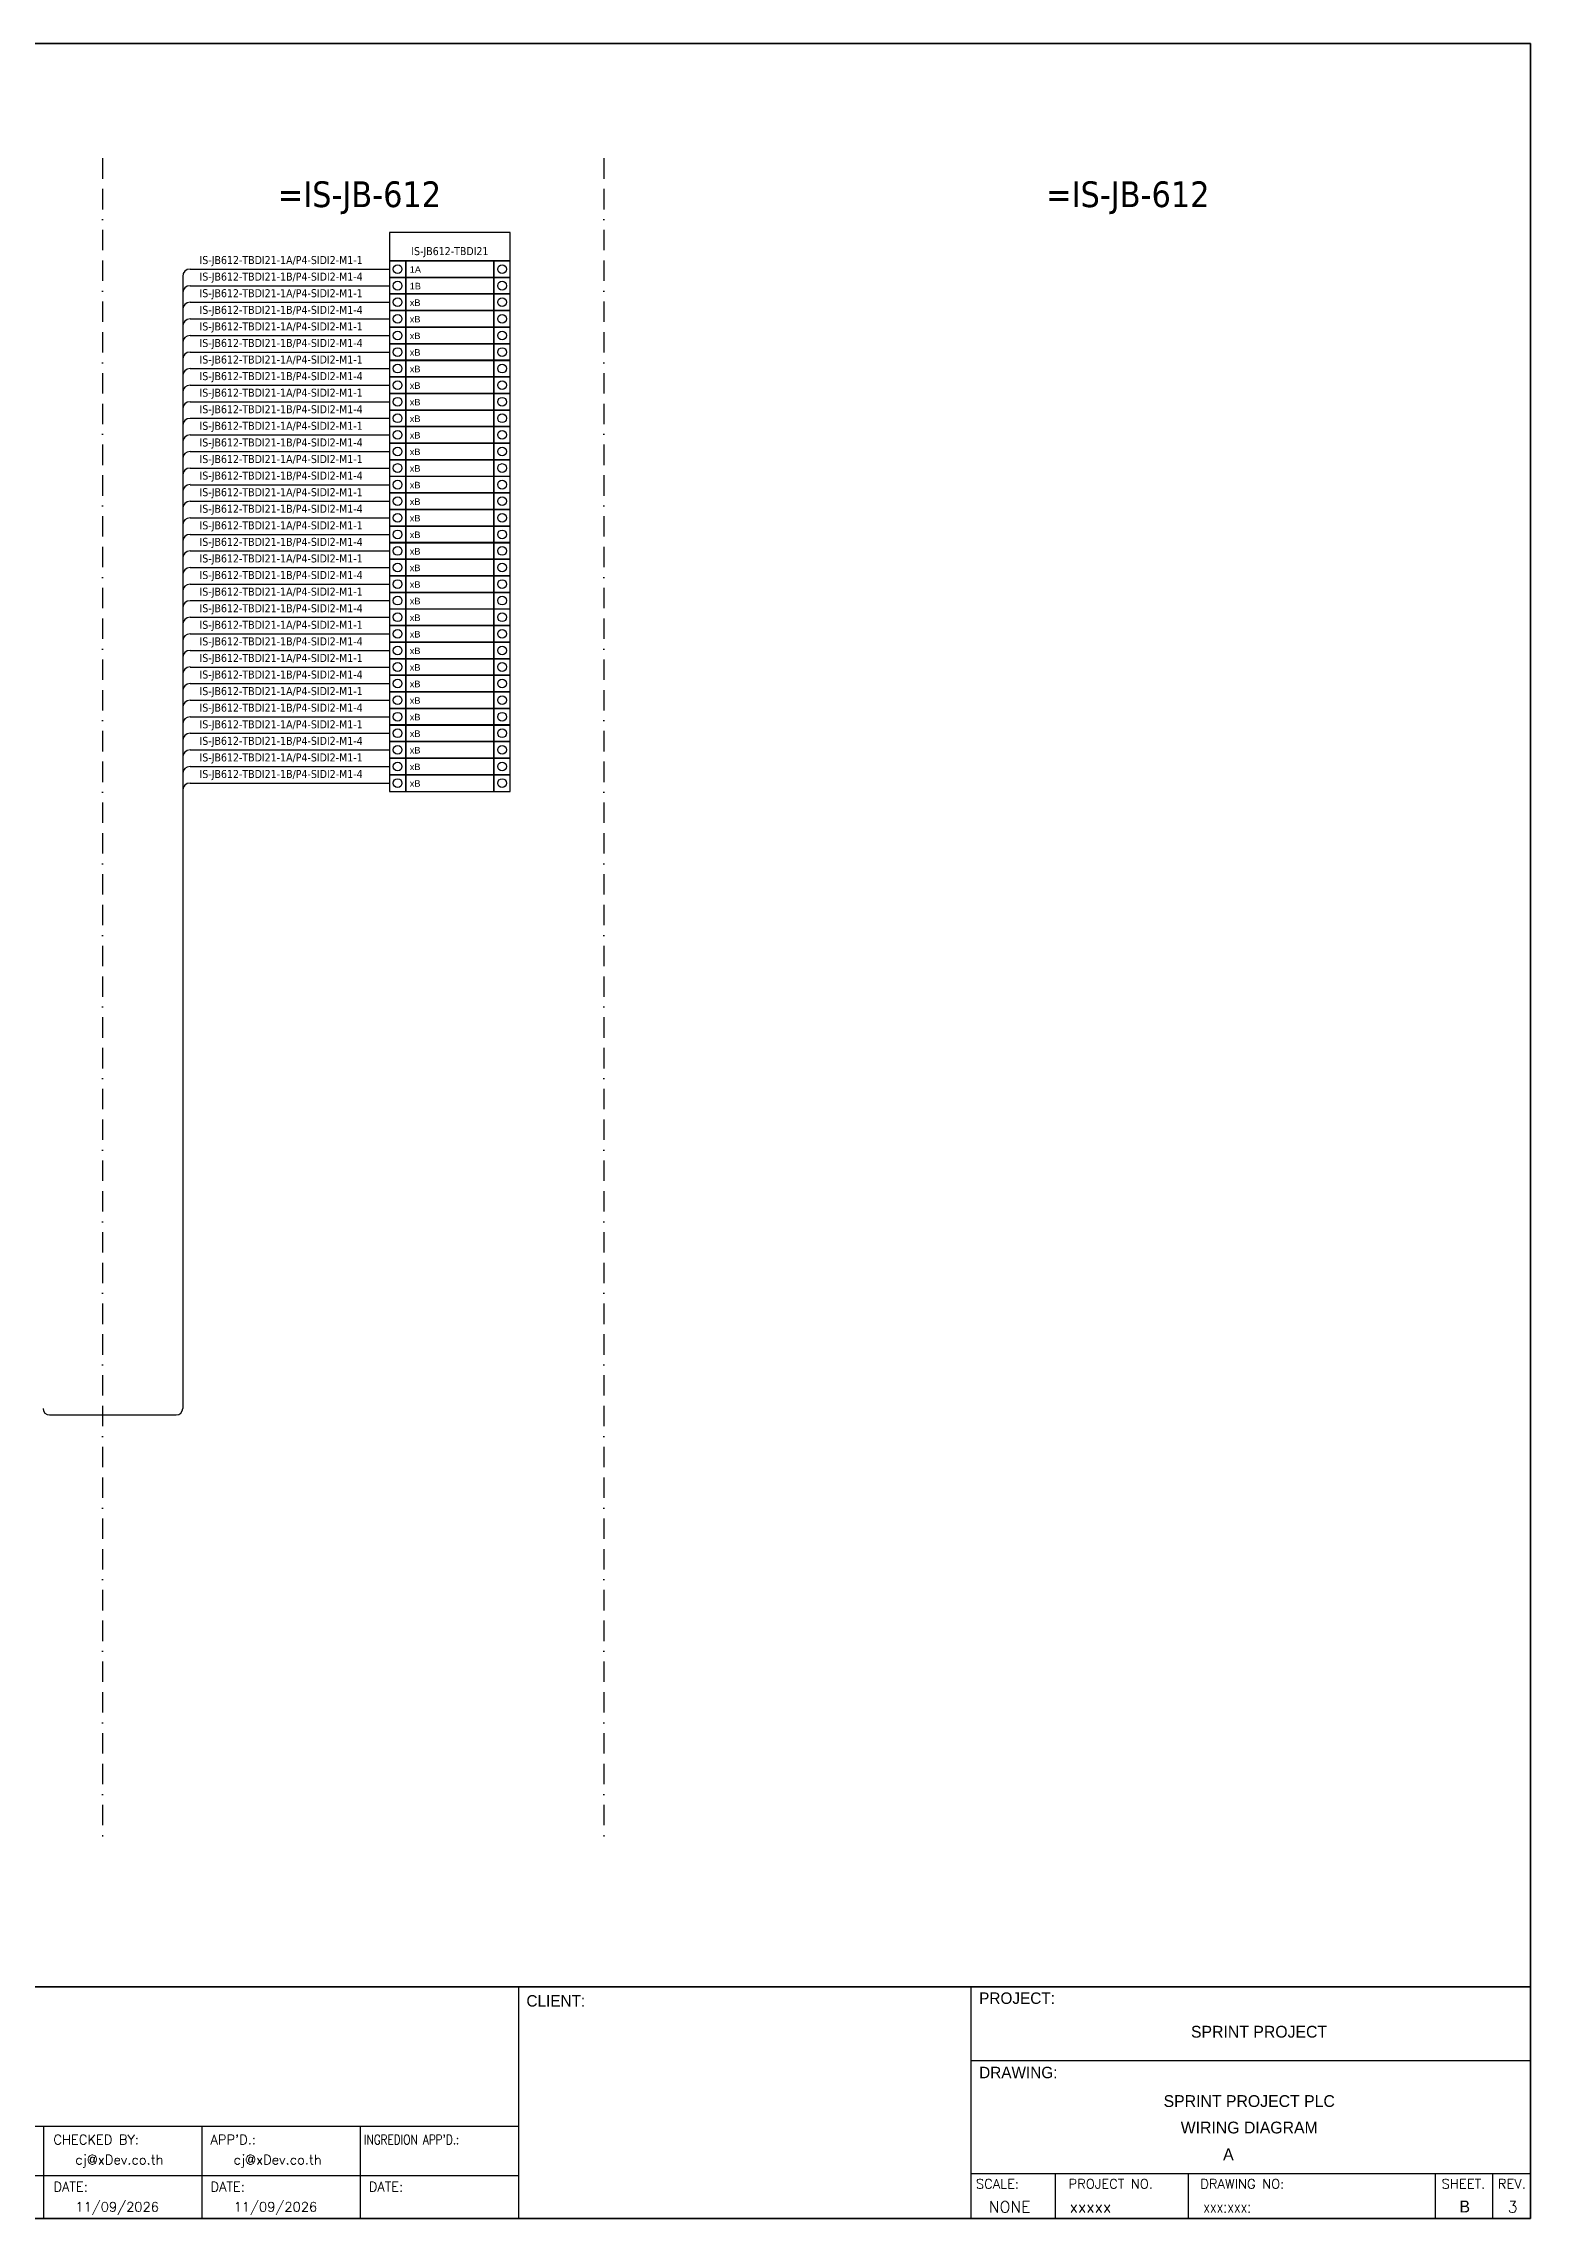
# Model space of a CAD drawing. Header units: millimetres. Extents: x 0 to 66793, y 0 to 2820.
# Drawn here: x 18818 to 20667, y 0 to 2704 of the extents above; entities that cross this region are included whole.
import ezdxf
from ezdxf.enums import TextEntityAlignment as Align

# ---------------------------------------------------------------- set-up
doc = ezdxf.new("R2010")
doc.units = ezdxf.units.MM
doc.linetypes.add('BORDERX2', pattern=[88.9, 25.4, -12.7, 25.4, -12.7, 0, -12.7])
for name, color, linetype in [('GT_1', 9, 'Continuous'), ('HELPPOINT', 7, 'Continuous'), ('MEMBER', 7, 'Continuous'), ('x01001-FrameArea', 2, 'BORDERX2')]:
    doc.layers.add(name, color=color, linetype=linetype)
doc.layers.add('IE-WIRE', color=7, linetype='Continuous', lineweight=25)
doc.styles.add('HTX11', font='O8111901')
doc.styles.add('ROMANS', font='romans.shx', dxfattribs={"width": 0.85, "height": 25})
doc.styles.get("Standard").update_dxf_attribs({"font": 'arial.ttf'})
doc.styles.add('Tahoma', font='')
doc.styles.get('Tahoma').set_extended_font_data('Tahoma')

# ---------------------------------------------------------------- blocks, each defined once
blk = doc.blocks.new('xTermSingleLayer2')
at = {"color": 7, "ltscale": 25.4}
for points in [[(0, -537), (537, -537), (537, 0), (0, 0)], [(537, -537), (3378, -537), (3378, 0), (537, 0)], [(3378, -537), (3915, -537), (3915, 0), (3378, 0)]]:
    blk.add_lwpolyline(points, close=True, dxfattribs=at)
for centre in [(268, -268), (3647, -268)]:
    blk.add_circle(centre, 141, dxfattribs=at)
blk.add_attdef('TERMINAL_B', (661, -387), '', height=212)

msp = doc.modelspace()

# ---------------------------------------------------------------- linework, layer by layer
at = {"color": 4}
for p, q in [((20075.5, 56.1), (20075.5, 0)), ((20240.8, 56.1), (20240.8, 0))]:
    msp.add_line(p, q, dxfattribs=at)
at = {"color": 4, "ltscale": 0.5}
for p, q in [((20547.9, 56.1), (20547.9, 0)), ((20547.9, 56.1), (20547.9, 0)), ((20619.1, 56.1), (20619.1, 0)), ((20619.1, 56.1), (20619.1, 0))]:
    msp.add_line(p, q, dxfattribs=at)
at = {"color": 4, "ltscale": 25.4}
msp.add_lwpolyline([(19248.1, 2434), (19398.4, 2434), (19398.4, 2469.2), (19248.1, 2469.2)], close=True, dxfattribs=at)
at = {"layer": 'GT_1', "color": 4}
for p, q in [((19409, 0), (19409, 288.2)), ((19971.3, 0), (19971.3, 288.2)), ((19971.3, 0), (19971.3, 288.2)), ((19971.3, 0), (19971.3, 288.2)), ((19409, 114.3), (18622, 114.3)), ((18818.8, 0), (18818.8, 114.3)), ((19015.5, 0), (19015.5, 114.3)), ((19212.3, 0), (19212.3, 114.3)), ((19971.3, 56.1), (20666.5, 56.1)), ((19409, 52.9), (18622, 52.9))]:
    msp.add_line(p, q, dxfattribs=at)
at = {"layer": 'HELPPOINT', "color": 4, "lineweight": 35}
for p, q in [((16773.2, 2704.2), (20666.5, 2704.2)), ((16773.2, 2704.2), (20666.5, 2704.2)), ((20666.5, 2704.2), (20666.5, 0)), ((20666.5, 2704.2), (20666.5, 0)), ((20666.5, 0), (16773.2, 0)), ((20666.5, 0), (16773.2, 0))]:
    msp.add_line(p, q, dxfattribs=at)
at = {"layer": 'HELPPOINT', "color": 4}
for p, q in [((19971.3, 196.6), (20666.5, 196.6)), ((19971.3, 196.6), (20666.5, 196.6)), ((19971.3, 56.1), (20666.5, 56.1))]:
    msp.add_line(p, q, dxfattribs=at)
at = {"layer": 'IE-WIRE', "color": 4, "ltscale": 25.4}
for p, q in [((18991.2, 2414.6), (18991.2, 1007.1)), ((19000.4, 2423.7), (19248.1, 2423.7)), ((19000.4, 2423.7), (19248.1, 2423.7)), ((19000.4, 2403.1), (19248.1, 2403.1)), ((19000.4, 2403.1), (19248.1, 2403.1)), ((19000.4, 2382.5), (19248.1, 2382.5)), ((19000.4, 2382.5), (19248.1, 2382.5)), ((19000.4, 2361.9), (19248.1, 2361.9)), ((19000.4, 2361.9), (19248.1, 2361.9)), ((19000.4, 2341.2), (19248.1, 2341.2)), ((19000.4, 2341.2), (19248.1, 2341.2)), ((19000.4, 2320.6), (19248.1, 2320.6)), ((19000.4, 2320.6), (19248.1, 2320.6)), ((19000.4, 2300), (19248.1, 2300)), ((19000.4, 2300), (19248.1, 2300)), ((19000.4, 2279.4), (19248.1, 2279.4)), ((19000.4, 2279.4), (19248.1, 2279.4)), ((19000.4, 2258.8), (19248.1, 2258.8)), ((19000.4, 2258.8), (19248.1, 2258.8)), ((19000.4, 2238.2), (19248.1, 2238.2)), ((19000.4, 2238.2), (19248.1, 2238.2)), ((19000.4, 2217.6), (19248.1, 2217.6)), ((19000.4, 2217.6), (19248.1, 2217.6)), ((19000.4, 2197), (19248.1, 2197)), ((19000.4, 2197), (19248.1, 2197)), ((19000.4, 2176.3), (19248.1, 2176.3)), ((19000.4, 2176.3), (19248.1, 2176.3)), ((19000.4, 2155.7), (19248.1, 2155.7)), ((19000.4, 2155.7), (19248.1, 2155.7)), ((19000.4, 2135.1), (19248.1, 2135.1)), ((19000.4, 2135.1), (19248.1, 2135.1)), ((19000.4, 2114.5), (19248.1, 2114.5)), ((19000.4, 2114.5), (19248.1, 2114.5)), ((19000.4, 2093.9), (19248.1, 2093.9)), ((19000.4, 2093.9), (19248.1, 2093.9)), ((19000.4, 2073.3), (19248.1, 2073.3)), ((19000.4, 2073.3), (19248.1, 2073.3)), ((19000.4, 2052.7), (19248.1, 2052.7)), ((19000.4, 2052.7), (19248.1, 2052.7)), ((19000.4, 2032.1), (19248.1, 2032.1)), ((19000.4, 2032.1), (19248.1, 2032.1)), ((19000.4, 2011.5), (19248.1, 2011.5)), ((19000.4, 2011.5), (19248.1, 2011.5)), ((19000.4, 1990.8), (19248.1, 1990.8)), ((19000.4, 1990.8), (19248.1, 1990.8)), ((19000.4, 1970.2), (19248.1, 1970.2)), ((19000.4, 1970.2), (19248.1, 1970.2)), ((19000.4, 1949.6), (19248.1, 1949.6)), ((19000.4, 1949.6), (19248.1, 1949.6)), ((19000.4, 1929), (19248.1, 1929)), ((19000.4, 1929), (19248.1, 1929)), ((19000.4, 1908.4), (19248.1, 1908.4)), ((19000.4, 1908.4), (19248.1, 1908.4)), ((19000.4, 1887.8), (19248.1, 1887.8)), ((19000.4, 1887.8), (19248.1, 1887.8)), ((19000.4, 1867.2), (19248.1, 1867.2)), ((19000.4, 1867.2), (19248.1, 1867.2)), ((19000.4, 1846.6), (19248.1, 1846.6)), ((19000.4, 1846.6), (19248.1, 1846.6)), ((19000.4, 1825.9), (19248.1, 1825.9)), ((19000.4, 1825.9), (19248.1, 1825.9)), ((19000.4, 1805.3), (19248.1, 1805.3)), ((19000.4, 1805.3), (19248.1, 1805.3)), ((19000.4, 1784.7), (19248.1, 1784.7)), ((19000.4, 1784.7), (19248.1, 1784.7))]:
    msp.add_line(p, q, dxfattribs=at)
at = {"layer": 'IE-WIRE', "color": 4}
msp.add_line((18825.7, 999.1), (18983.2, 999.1), dxfattribs=at)
at = {"layer": 'IE-WIRE', "color": 4, "ltscale": 25.4}
for centre in [(19000.4, 2414.6), (19000.4, 2393.9), (19000.4, 2373.3), (19000.4, 2352.7), (19000.4, 2332.1), (19000.4, 2311.5), (19000.4, 2290.9), (19000.4, 2270.3), (19000.4, 2249.7), (19000.4, 2229), (19000.4, 2208.4), (19000.4, 2187.8), (19000.4, 2167.2), (19000.4, 2146.6), (19000.4, 2126), (19000.4, 2105.4), (19000.4, 2084.8), (19000.4, 2064.2), (19000.4, 2043.5), (19000.4, 2022.9), (19000.4, 2002.3), (19000.4, 1981.7), (19000.4, 1961.1), (19000.4, 1940.5), (19000.4, 1919.9), (19000.4, 1899.3), (19000.4, 1878.6), (19000.4, 1858), (19000.4, 1837.4), (19000.4, 1816.8), (19000.4, 1796.2), (19000.4, 1775.6)]:
    msp.add_arc(centre, 9.14, 90, 180, dxfattribs=at)
at = {"layer": 'IE-WIRE', "color": 4}
for centre, start, end in [((18825.7, 1007.1), 180, 270), ((18983.2, 1007.1), 270, 0)]:
    msp.add_arc(centre, 8, start, end, dxfattribs=at)
at = {"layer": 'MEMBER', "color": 4, "lineweight": 35}
msp.add_line((16773.2, 288.2), (20666.5, 288.2), dxfattribs=at)
msp.add_line((16773.2, 288.2), (20666.5, 288.2), dxfattribs=at)
at = {"layer": 'MEMBER', "color": 4}
for p, q in [((19971.3, 196.6), (20666.5, 196.6)), ((19971.3, 196.6), (20666.5, 196.6)), ((19971.3, 56.1), (20666.5, 56.1)), ((19971.3, 56.1), (20666.5, 56.1))]:
    msp.add_line(p, q, dxfattribs=at)
at = {"layer": 'x01001-FrameArea'}
for p, q in [((18891.4, 2561.5), (18891.4, 475)), ((19514.5, 2561.5), (19514.5, 475))]:
    msp.add_line(p, q, dxfattribs=at)

# ---------------------------------------------------------------- block references
at = {"xscale": 0.0384, "yscale": 0.0384, "zscale": 0.0384}
for p, values in [((19248.1, 2434), {'TERMINAL_B': '1A'}), ((19248.1, 2413.4), {'TERMINAL_B': '1B'}), ((19248.1, 2392.8), {'TERMINAL_B': 'xB'}), ((19248.1, 2372.2), {'TERMINAL_B': 'xB'}), ((19248.1, 2351.5), {'TERMINAL_B': 'xB'}), ((19248.1, 2330.9), {'TERMINAL_B': 'xB'}), ((19248.1, 2310.3), {'TERMINAL_B': 'xB'}), ((19248.1, 2289.7), {'TERMINAL_B': 'xB'}), ((19248.1, 2269.1), {'TERMINAL_B': 'xB'}), ((19248.1, 2248.5), {'TERMINAL_B': 'xB'}), ((19248.1, 2227.9), {'TERMINAL_B': 'xB'}), ((19248.1, 2207.3), {'TERMINAL_B': 'xB'}), ((19248.1, 2186.7), {'TERMINAL_B': 'xB'}), ((19248.1, 2166), {'TERMINAL_B': 'xB'}), ((19248.1, 2145.4), {'TERMINAL_B': 'xB'}), ((19248.1, 2124.8), {'TERMINAL_B': 'xB'}), ((19248.1, 2104.2), {'TERMINAL_B': 'xB'}), ((19248.1, 2083.6), {'TERMINAL_B': 'xB'}), ((19248.1, 2063), {'TERMINAL_B': 'xB'}), ((19248.1, 2042.4), {'TERMINAL_B': 'xB'}), ((19248.1, 2021.8), {'TERMINAL_B': 'xB'}), ((19248.1, 2001.1), {'TERMINAL_B': 'xB'}), ((19248.1, 1980.5), {'TERMINAL_B': 'xB'}), ((19248.1, 1959.9), {'TERMINAL_B': 'xB'}), ((19248.1, 1939.3), {'TERMINAL_B': 'xB'}), ((19248.1, 1918.7), {'TERMINAL_B': 'xB'}), ((19248.1, 1898.1), {'TERMINAL_B': 'xB'}), ((19248.1, 1877.5), {'TERMINAL_B': 'xB'}), ((19248.1, 1856.9), {'TERMINAL_B': 'xB'}), ((19248.1, 1836.3), {'TERMINAL_B': 'xB'}), ((19248.1, 1815.6), {'TERMINAL_B': 'xB'}), ((19248.1, 1795), {'TERMINAL_B': 'xB'})]:
    msp.add_blockref('xTermSingleLayer2', p, dxfattribs=at).add_auto_attribs(values)

# ---------------------------------------------------------------- texts
at = {"color": 2, "style": 'Tahoma'}
for p in [(19210.9, 2516.8), (20166, 2516.8)]:
    msp.add_text('=IS-JB-612', height=32, dxfattribs=at).set_placement(p, align=Align.MIDDLE_CENTER)
at = {"color": 4, "style": 'Tahoma'}
for s, p in [('IS-JB612-TBDI21-1A/P4-SIDI2-M1-1', (19012.1, 2430)), ('IS-JB612-TBDI21-1B/P4-SIDI2-M1-4', (19012.1, 2409.4)), ('IS-JB612-TBDI21-1A/P4-SIDI2-M1-1', (19012.1, 2388.8)), ('IS-JB612-TBDI21-1B/P4-SIDI2-M1-4', (19012.1, 2368.1)), ('IS-JB612-TBDI21-1A/P4-SIDI2-M1-1', (19012.1, 2347.5)), ('IS-JB612-TBDI21-1B/P4-SIDI2-M1-4', (19012.1, 2326.9)), ('IS-JB612-TBDI21-1A/P4-SIDI2-M1-1', (19012.1, 2306.3)), ('IS-JB612-TBDI21-1B/P4-SIDI2-M1-4', (19012.1, 2285.7)), ('IS-JB612-TBDI21-1A/P4-SIDI2-M1-1', (19012.1, 2265.1)), ('IS-JB612-TBDI21-1B/P4-SIDI2-M1-4', (19012.1, 2244.5)), ('IS-JB612-TBDI21-1A/P4-SIDI2-M1-1', (19012.1, 2223.9)), ('IS-JB612-TBDI21-1B/P4-SIDI2-M1-4', (19012.1, 2203.2)), ('IS-JB612-TBDI21-1A/P4-SIDI2-M1-1', (19012.1, 2182.6)), ('IS-JB612-TBDI21-1B/P4-SIDI2-M1-4', (19012.1, 2162)), ('IS-JB612-TBDI21-1A/P4-SIDI2-M1-1', (19012.1, 2141.4)), ('IS-JB612-TBDI21-1B/P4-SIDI2-M1-4', (19012.1, 2120.8)), ('IS-JB612-TBDI21-1A/P4-SIDI2-M1-1', (19012.1, 2100.2)), ('IS-JB612-TBDI21-1B/P4-SIDI2-M1-4', (19012.1, 2079.6)), ('IS-JB612-TBDI21-1A/P4-SIDI2-M1-1', (19012.1, 2059)), ('IS-JB612-TBDI21-1B/P4-SIDI2-M1-4', (19012.1, 2038.4)), ('IS-JB612-TBDI21-1A/P4-SIDI2-M1-1', (19012.1, 2017.7)), ('IS-JB612-TBDI21-1B/P4-SIDI2-M1-4', (19012.1, 1997.1)), ('IS-JB612-TBDI21-1A/P4-SIDI2-M1-1', (19012.1, 1976.5)), ('IS-JB612-TBDI21-1B/P4-SIDI2-M1-4', (19012.1, 1955.9)), ('IS-JB612-TBDI21-1A/P4-SIDI2-M1-1', (19012.1, 1935.3)), ('IS-JB612-TBDI21-1B/P4-SIDI2-M1-4', (19012.1, 1914.7)), ('IS-JB612-TBDI21-1A/P4-SIDI2-M1-1', (19012.1, 1894.1)), ('IS-JB612-TBDI21-1B/P4-SIDI2-M1-4', (19012.1, 1873.5)), ('IS-JB612-TBDI21-1A/P4-SIDI2-M1-1', (19012.1, 1852.8)), ('IS-JB612-TBDI21-1B/P4-SIDI2-M1-4', (19012.1, 1832.2)), ('IS-JB612-TBDI21-1A/P4-SIDI2-M1-1', (19012.1, 1811.6)), ('IS-JB612-TBDI21-1B/P4-SIDI2-M1-4', (19012.1, 1791))]:
    msp.add_text(s, height=9.949, dxfattribs=at).set_placement(p)
msp.add_text('IS-JB612-TBDI21', height=9.949, dxfattribs=at).set_placement((19323.3, 2446.1), align=Align.MIDDLE_CENTER)
at = {"color": 4, "ltscale": 100, "style": 'HTX11'}
for s, p in [('SPRINT PROJECT', (20329.1, 232.2)), ('SPRINT PROJECT PLC', (20316.9, 146)), ('WIRING DIAGRAM', (20316.9, 113.1))]:
    msp.add_text(s, height=14.693, dxfattribs=at).set_placement(p, align=Align.MIDDLE_CENTER)
at = {"style": 'HTX11'}
for tag, text, height, p in [('A', 'A', 14.8, (20291, 79.8)), ('B', 'CHASSIS C4 SLOT 2', 14.821, (20584.8, 14.9))]:
    msp.add_attdef(tag, text=text, height=height, dxfattribs=at).set_placement(p, align=Align.MIDDLE_CENTER)
at = {"layer": 'GT_1', "color": 4, "style": 'HTX11'}
for s, p in [('CLIENT:', (19418.5, 263.5)), ('PROJECT:', (19981.2, 266.8)), ('DRAWING:', (19981.2, 174.4))]:
    msp.add_text(s, height=14.25, dxfattribs=at).set_placement(p)
at = {"layer": 'MEMBER', "color": 4, "ltscale": 0.8, "style": 'ROMANS'}
for s, height, p in [('CHECKED BY:', 11.875, (18830.5, 92.1)), ("APP'D.:", 11.88, (19025.7, 92.1)), ('cj@xDev.co.th', 11.875, (18857.8, 67.2)), ('cj@xDev.co.th', 11.875, (19054.5, 67.2)), ('DATE:', 11.88, (18830.5, 33.6)), ('DATE:', 11.88, (19025.7, 33.6)), ('DATE:', 11.88, (19222.5, 33.6)), ('SCALE:', 11.88, (19977.2, 37.1)), ('PROJECT NO.', 11.875, (20092.4, 37.1)), ('DRAWING NO:', 11.875, (20256.1, 37.1)), ('SHEET.', 12, (20555.9, 37.1)), ('REV.', 12, (20625.8, 37.1)), ('11/09/2026', 11.88, (18857.8, 8.5)), ('11/09/2026', 11.88, (19054.5, 8.5)), ('NONE', 14.23, (19993.2, 7.3)), ('xxxxx', 14.23, (20093.6, 7.3))]:
    msp.add_text(s, height=height, dxfattribs=at).set_placement(p)
at = {"layer": 'MEMBER', "color": 4, "ltscale": 0.8, "style": 'ROMANS', "width": 0.8}
for s, height, p in [("INGREDION APP'D.:", 11.875, (19216.5, 92.1)), ('xxx:xxx:', 14.23, (20259.8, 7.3))]:
    msp.add_text(s, height=height, dxfattribs=at).set_placement(p)
at = {"layer": 'MEMBER', "color": 4, "ltscale": 0.8, "style": 'ROMANS'}
msp.add_text('3', height=14.2, dxfattribs=at).set_placement((20644.4, 7.3), align=Align.CENTER)

doc.saveas('drawing.dxf')
